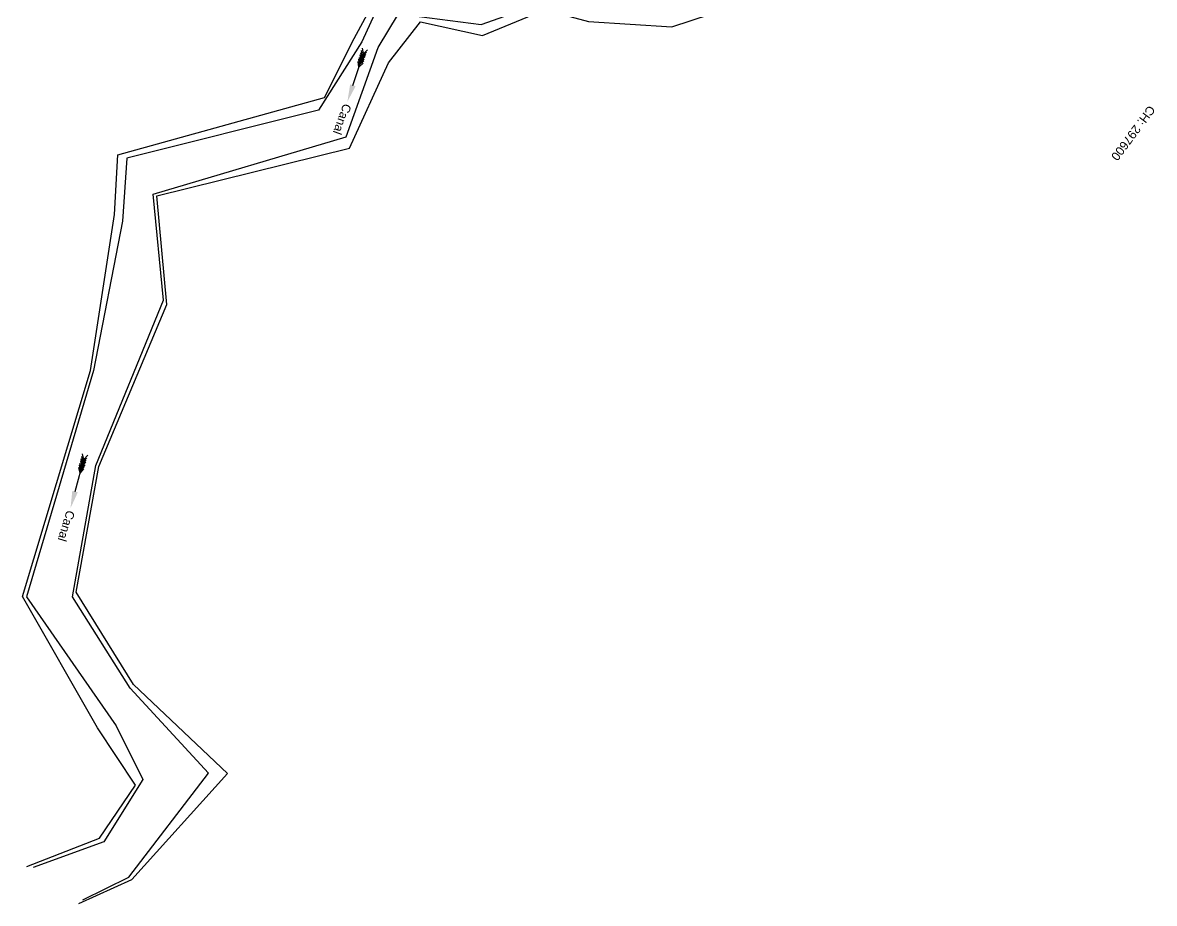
# Model space of a CAD drawing. Header units: metres. Extents: x 644418 to 1306172, y 3366650 to 6747308.
# Drawn here: x 646383.5 to 646710.7, y 3378117.6 to 3378372.2 of the extents above; entities that cross this region are included whole.
import ezdxf

# ---------------------------------------------------------------- set-up
doc = ezdxf.new("R2010")
doc.units = ezdxf.units.M
doc.header["$MEASUREMENT"] = 0
for name, color, linetype in [('CANAL_BOTTOM', 5, 'Continuous'), ('CANAL_TOP', 5, 'Continuous'), ('River Text', 5, 'Continuous'), ('TOPO_TEXT', 251, 'Continuous')]:
    doc.layers.add(name, color=color, linetype=linetype)
doc.layers.add('Existing Chainage', color=7, linetype='Continuous', lineweight=0)
doc.styles.get("Standard").update_dxf_attribs({"font": 'arial.ttf'})
doc.styles.add('Style-Arial', font='arial.ttf')

# ---------------------------------------------------------------- blocks, each defined once
blk = doc.blocks.new('River A')
at = {"layer": 'River Text'}
for p, q in [((0.2, 9.9), (-3.4, 17.4, -1499.5)), ((0.3, 12.9), (-3.3, 20.5, -1499.5)), ((0.4, 16.4), (-3.2, 24, -1499.5)), ((0.5, 20.3), (-3.1, 27.8, -1499.5)), ((0.5, 22.3), (0, 0)), ((0.2, 9.9), (4.2, 17.2, -1499.5)), ((0.3, 12.9), (4.3, 20.3, -1499.5)), ((0.4, 16.4), (4.4, 23.8, -1499.5)), ((0.5, 20.3), (4.5, 27.7, -1499.5)), ((0, 0), (-3.6, 7.5, -1499.5)), ((0.1, 6), (-3.5, 13.6, -1499.5)), ((0.1, 3.3), (-3.5, 10.8, -1499.5)), ((0, 0), (4, 7.4, -1499.5)), ((0.1, 6), (4.1, 13.4, -1499.5)), ((0.1, 3.3), (4.1, 10.7, -1499.5))]:
    blk.add_line(p, q, dxfattribs=at)
blk.add_lwpolyline([(-0.7, -27.7), (0.5, 22.3)], dxfattribs=at)
blk.add_solid([(3.5, -27.8), (-1.3, -52.7), (-4.8, -27.6)], dxfattribs=at)

msp = doc.modelspace()

# ---------------------------------------------------------------- linework, layer by layer
at = {"layer": 'CANAL_BOTTOM', "linetype": 'Continuous'}
for points in [[(646610.4374, 3378444.8058, 264.0634), (646604.249, 3378436.516, 263.825), (646596.28, 3378425.841, 263.518), (646582.005, 3378400.861, 263.511), (646579.119, 3378388.255, 263.642), (646570.867, 3378379.925, 263.874), (646549.149, 3378379.614, 262.795), (646533.117, 3378383.138, 263.112), (646517.569, 3378377.858, 263.177), (646490.583, 3378386.293, 263.943), (646481.587, 3378366.658, 263.867), (646469.095, 3378346.874, 263.688), (646469.095, 3378346.874, 263.688)], [(646477.074, 3378339.189, 263.786), (646477.074, 3378339.189, 263.786), (646477.074, 3378339.189, 263.786), (646486.325, 3378364.963, 263.961), (646492.198, 3378374.703, 264.366), (646516.13, 3378371.63, 263.65), (646534.427, 3378378.133, 263.651), (646546.841, 3378374.976, 263.555), (646569.845, 3378374.633, 263.644), (646582.077, 3378375.154, 264.112), (646592.794, 3378408.264, 263.473), (646600.698, 3378421.122, 263.586), (646608.398, 3378431.685, 263.815), (646614.5864, 3378439.9748, 264.0534)], [(646469.095, 3378346.874, 263.688), (646413.6854, 3378333.0288, 262.57), (646412.392, 3378314.822, 262.637), (646404.039, 3378271.586, 263.296), (646384.629, 3378206.241, 263.445), (646410.597, 3378168.871, 263.295), (646418.281, 3378153.377, 263.297), (646406.985, 3378135.392, 262.525), (646386.528, 3378127.925, 264.325)], [(646400.958, 3378118.623, 264.752), (646414.189, 3378125.141, 262.92), (646437.3036, 3378155.2052, 263.393), (646414.657, 3378179.764, 263.213), (646397.948, 3378206.233, 263.114), (646404.724, 3378244.137, 263.444), (646424.233, 3378292.008, 263.483), (646421.294, 3378322.633, 263.416), (646477.074, 3378339.189, 263.786)]]:
    msp.add_polyline3d(points, dxfattribs=at)
at = {"layer": 'CANAL_TOP', "linetype": 'Continuous'}
for points in [[(646470.769, 3378350.548, 264.754), (646470.769, 3378350.548, 264.754), (646479.342, 3378367.616, 264.936), (646490.7396, 3378388.6844, 264.986), (646517.398, 3378380.714, 265.035), (646532.691, 3378385.295, 265.204), (646549.112, 3378382.067, 265.121), (646571.458, 3378382.27, 265.124), (646574.165, 3378388.183, 265.078), (646579.082, 3378405.734, 265.131), (646590.507, 3378428.609, 265.041), (646603.137, 3378438.09, 264.472), (646605.941, 3378449.641, 265.491)], [(646478.049, 3378335.921, 265.185), (646478.049, 3378335.921, 265.185), (646478.049, 3378335.921, 265.185), (646489.318, 3378360.608, 265.143), (646498.515, 3378372.464, 265.342), (646516.509, 3378368.525, 265.187), (646534.474, 3378375.856, 265.195), (646547.158, 3378372.487, 265.209), (646571.173, 3378370.95, 265.431), (646582.4, 3378374.655, 265.336), (646595.269, 3378402.658, 264.992), (646602.773, 3378419.006, 265.277), (646611.526, 3378428.932, 264.556), (646623.204, 3378436.668, 265.378)], [(646384.754, 3378128.189, 265.722), (646405.755, 3378136.447, 265.393), (646416.157, 3378151.702, 264.797), (646405.168, 3378168.292, 264.814), (646383.53, 3378206.245, 265.29), (646403.191, 3378271.667, 265.055), (646410.088, 3378316.697, 265.485), (646411.0466, 3378333.9557, 265.418), (646470.769, 3378350.548, 264.754)], [(646399.818, 3378117.578, 266.197), (646415.089, 3378124.447, 265.079), (646442.742, 3378155.081, 265.09), (646415.585, 3378180.841, 264.74), (646398.979, 3378207.523, 265.016), (646405.579, 3378243.848, 265.185), (646425.239, 3378290.755, 265.117), (646422.365, 3378322.121, 265.098), (646478.049, 3378335.921, 265.185)]]:
    msp.add_polyline3d(points, dxfattribs=at)

# ---------------------------------------------------------------- block references
at = {"layer": 'River Text', "xscale": 0.2, "yscale": 0.2, "zscale": 0.2}
for p, rotation in [((646480.7448, 3378359.3269, 65.7813), 342.9961720684321), ((646400.1376, 3378241.9773), 346.1731018985585)]:
    msp.add_blockref('River A', p, dxfattribs=dict(at, rotation=rotation))

# ---------------------------------------------------------------- texts
at = {"layer": 'Existing Chainage', "color": 0, "linetype": 'Continuous', "lineweight": 0, "insert": (646699.0366, 3378332.7784), "char_height": 2.5, "attachment_point": 6, "rotation": 233.427326, "line_spacing_factor": 0.6, "style": 'Style-Arial'}
msp.add_mtext('CH: 297600', dxfattribs=at)
at = {"layer": 'TOPO_TEXT', "color": 5}
for rotation, p in [(249.888606, (646476.3207, 3378348.988)), (253.065536, (646396.2932, 3378231.4092))]:
    msp.add_text('Canal', height=2.5, rotation=rotation, dxfattribs=at).set_placement(p)

doc.saveas('drawing.dxf')
